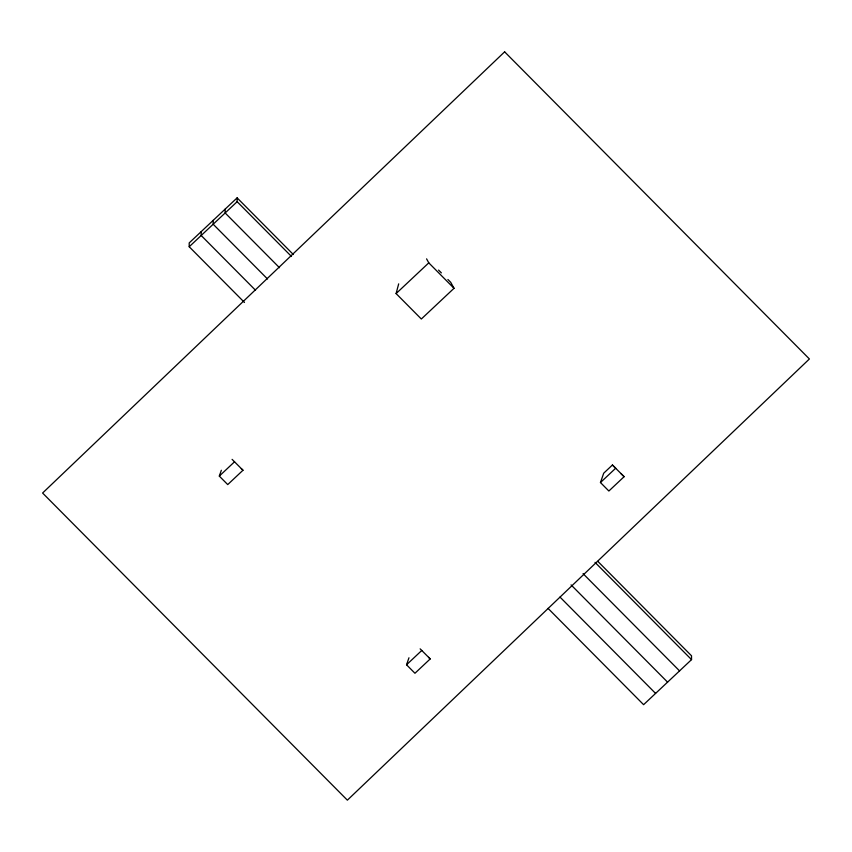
<?xml version="1.0" encoding="UTF-8"?>
<svg xmlns="http://www.w3.org/2000/svg" width="852" height="852" viewBox="0 0 852 852"><rect width="100%" height="100%" fill="white"/><g stroke="black" fill="none" stroke-linecap="round" stroke-linejoin="round"><path stroke-width="1.28" d="M447.918 279.477L450.719 282.31L454.02 288.295L421.335 319.01L396.095 293.567L398.683 283.865M232.095 459.366L242.98 470.251L227.729 484.586L219.305 476.098L221.339 470.261M420.142 648.851L430.207 658.926L414.956 673.261L406.542 664.784L408.971 657.776M600.458 482.541L603.706 473.201L612.418 465.011L615.708 468.206L600.458 482.541L608.871 491.018L624.122 476.683L612.418 465.011M293.344 254.524L237.122 197.866L189.197 242.916L189.208 246.75L244.481 302.46M189.208 246.75L237.144 201.7L237.122 197.866M396.095 293.567L428.78 262.853L426.575 258.859M219.305 476.098L234.566 461.763M406.542 664.784L421.793 650.449M597.838 561.372L691.526 655.795L691.536 659.629L643.601 704.679L548.038 608.371M620.831 473.488L624.122 476.683M241.329 468.643L242.98 470.251M428.556 657.329L430.207 658.926M438.567 270.063L441.379 272.885M428.78 262.853L454.02 288.295M237.144 201.7L291.48 256.463M595.037 562.373L691.536 659.629M279.499 267.73L225.152 212.968L225.141 209.134M583.056 573.641L679.555 670.886M267.517 278.987L213.17 224.225L213.16 220.391M571.064 584.898L667.574 682.154M255.525 290.255L201.189 235.493L201.178 231.659M560.02 597.103L655.582 693.411M504.629 51.834L42.6 493.031L347.371 800.166L809.4 358.969L504.629 51.834"/></g></svg>
